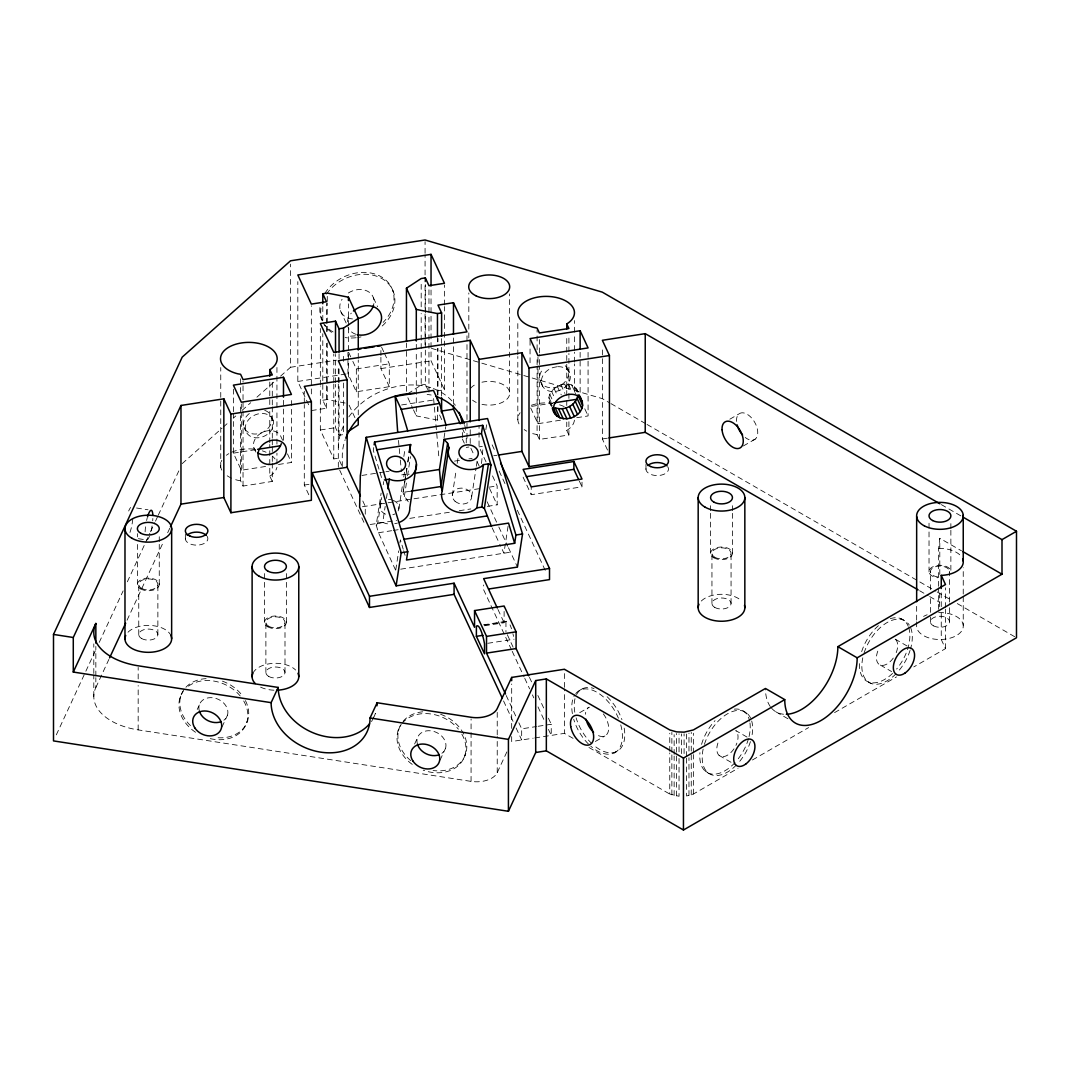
<?xml version="1.0" encoding="UTF-8"?>
<svg xmlns="http://www.w3.org/2000/svg" width="1070" height="1070" viewBox="0 0 1070 1070"><rect width="100%" height="100%" fill="white"/><g stroke="black" fill="none" stroke-linecap="round" stroke-linejoin="round"><path stroke-width="0.75" stroke-dasharray="5 3.75" d="M93.799 696.476L93.799 675.116M93.799 673.471L93.799 643.899M506.859 751.902L497.229 772.674A21.346 12.332 0 0 1 471.067 781.381L138.164 729.887A59.866 34.561 0 0 1 95.845 687.542L95.845 677.671M95.845 676.039L95.845 646.454M137.388 584.474L137.388 543.48M137.388 536.926L137.388 533.649M138.164 729.887L138.177 685.509M138.177 678.942L138.177 667.439M138.752 634.644L138.752 584.474M157.865 634.537L157.879 584.367M159.256 584.367L159.256 543.373M159.256 541.728L159.256 533.529M185.351 538.972L185.351 531.161M220.754 467.363L220.754 367.545M265.561 466.48L241.312 470.225L233.407 453.145L233.407 413.328M233.407 411.669L233.407 386.792M272.302 463.123L272.302 481.42L243.037 486.061L240.576 480.738L240.576 404.206M240.576 392.556L240.576 375.918M241.312 470.225L241.312 403.871M243.037 486.061L243.037 401.223M243.037 399.551L243.037 381.254M264.504 622.325L264.504 571.5M265.882 672.495L265.882 622.325M272.302 481.42L269.774 476.083L269.774 444.465M269.774 442.806L269.774 411.201M269.774 404.54L269.774 381.254M272.302 461.451L272.302 453.145M272.302 451.473L272.302 446.484M272.302 444.826L272.302 439.823M272.302 438.165L272.302 406.56M272.302 404.888L272.302 381.602M276.943 464.032L276.943 453.105M276.943 444.077L276.943 409.128M276.943 407.469L276.943 364.937M283.483 440.318L283.483 398.842M284.995 672.495L284.995 622.325M286.372 622.325L286.372 571.5M280.567 376.132L290.532 367.278L290.532 264.129M278.494 464.474L291.428 462.481L291.428 397.786M308.628 404.754L297.821 381.455L297.821 281.624M308.789 494.755L304.295 485.071L304.295 404.473M304.295 402.842L304.295 391.326M311.343 393.934L311.343 305.766M341.638 465.196L338.401 458.214L333.773 458.936L320.345 429.993L320.345 386.738M320.345 385.08L320.345 328.503M311.343 410.572L326.51 408.232L322.792 400.233L322.792 333.679M322.792 320.371L322.792 305.405M326.51 408.232L326.51 343.35M326.51 331.7L326.51 325.039M326.51 323.381L326.51 303.412M345.169 403.042L327.273 399.538L327.273 342.975M327.273 331.325L327.273 324.678M327.273 323.006L327.273 303.051M327.273 301.379L327.273 296.39M333.773 458.936L333.786 384.063M333.786 382.391L333.786 354.116M343.523 382.993L343.523 434.567L339.056 435.263L335.512 427.652L335.512 384.397M335.512 382.726L335.512 354.438M338.321 467.202L338.321 384.023M338.321 382.351L338.321 365.713M339.056 435.263L339.056 367.05M339.056 358.731L339.056 353.742M342.28 466.587L342.28 455.994A64.173 50.611 -24.9 0 1 345.209 439.636M343.523 361.366L343.523 353.046M384.411 353.274L389.306 363.827L389.306 386.685L356.337 391.781L347.937 373.697L347.937 352.471M348.419 377.055L348.419 352.097M348.419 350.438L348.419 327.139M348.419 325.481L348.419 303.853M356.337 391.781L356.337 368.923L352.832 361.392M358.263 414.906L358.263 360.002M358.263 358.343L358.263 351.682M365.271 514.215L365.271 506.311L362.489 500.305M389.306 386.685L380.907 368.602L380.907 357.166M380.907 355.534L380.907 347.375M406.453 391.366L406.453 343.122M437.978 406.6L437.978 411.602L441.602 419.4L437.456 420.042L416.297 415.909L416.297 395.94M416.297 394.282L416.297 351.027M416.297 349.355L416.297 342.708M407.79 393.813L421.192 385.013L421.192 341.758M421.192 340.099L421.192 313.47M421.192 306.822L421.192 281.865M425.071 344.808L425.071 338.147M425.071 336.488L425.071 309.859M425.071 308.2L425.071 281.584M425.071 274.923L425.071 254.954M425.071 253.296L425.071 241.646M427.759 389.574L425.338 384.371L425.338 349.435M425.338 347.777L425.338 284.553M428.963 392.182L428.963 313.978M428.963 312.32L428.963 287.362M436.707 390.978L444.465 389.788L431.036 360.844L431.036 349.194M431.036 347.536L431.036 287.643M438.74 455.807L433.444 396.823M437.456 420.042L437.456 406.734M437.456 395.084L437.456 348.499M437.456 341.852L437.456 338.521M437.978 394.964L437.978 348.379M437.978 341.718L437.978 338.387M441.602 396.114L441.602 337.879M444.465 389.788L444.465 306.595M444.465 304.937L444.465 284.968M453.479 404.206L453.479 335.993M462.374 437.523L462.374 429.953M466.266 442.873L466.266 438.339M466.988 438.326L466.988 430.006M466.988 428.348L466.988 335.177M468.82 337.879L468.82 292.953M470.225 443.475L470.225 426.836M471.067 781.381L471.081 718.92M486.021 461.892L479.052 446.885L479.052 425.419M487.278 506.391L497.162 504.866L497.162 485.914L492.294 475.401M497.229 772.674L497.229 736.508M497.229 734.863L497.229 710.199M509.574 392.088L509.574 293.929M511.674 736.601L511.674 741.523L533.168 738.193M511.674 728.376L511.687 683.984M517.813 419.707L517.813 356.484M517.813 354.825L517.813 319.876M582.013 482.155L582.013 486.837L531.228 494.688L531.228 486.89M568.906 421.687L568.906 434.995L539.374 439.422L537.087 434.594L537.1 366.368M537.1 364.709L537.1 356.39M537.1 349.729L537.1 329.774M539.374 439.422L539.374 366.221M539.374 364.549L539.374 354.571M539.374 352.899L539.374 339.591M573.079 738.353L564.425 733.365L564.425 688.973M564.425 687.341L564.425 669.258M568.906 434.995L566.752 430.448L566.752 422.128M566.752 405.49L566.752 397.171M566.752 395.499L566.752 353.916M566.752 352.244L566.752 335.605M568.906 398.401L568.906 353.474M568.906 351.816L568.906 335.177M574.456 392.115L574.456 363.84M574.456 362.168L574.456 352.19M574.456 350.532L574.456 333.893M574.456 332.222L574.456 320.572M607.506 450.042L602.37 438.967L602.37 346.867M645.972 469.396L645.972 461.598M679.035 758.456L679.035 796.267L669.753 794.06L669.753 752.959M669.753 751.314L669.766 733.231M671.866 794.863L671.866 753.775M671.866 752.13L671.866 732.402M674.14 795.518L674.14 756.062M674.14 754.417L674.14 734.689M676.548 795.986L676.548 733.512M679.035 751.889L679.035 733.806M681.563 753.628L681.563 733.9M684.091 753.534L684.091 733.806M686.579 758.175L686.579 795.986L693.36 794.06L738.019 768.3M686.579 756.53L686.579 733.512M688.973 795.518L688.973 757.707M688.973 751.127L688.973 733.044M691.247 794.863L691.26 732.402M693.36 794.06L693.36 754.604M693.36 752.959L693.36 733.231M710.574 553.324L710.574 512.343M710.574 510.698L710.574 502.499M711.951 603.507L711.951 553.324M731.064 603.507L731.064 553.324M732.442 553.337L732.442 512.343M732.442 510.698L732.442 502.499M916.656 621.777L916.656 626.793A23.326 13.469 0 0 0 941.252 639.486L945.492 648.634L913.793 666.918M916.656 620.105L916.656 603.413M929.027 571.955L929.027 521.117M930.405 622.071L930.405 613.979M930.405 612.361L930.405 596.177M930.405 589.704L930.405 571.902M938.644 609.298L938.644 587.925M938.644 586.28L938.644 548.469L939.794 538.29L961.489 550.809M939.299 606.77L939.794 590.894M939.794 574.456L939.794 538.29M941.252 613.177L941.252 639.486A23.326 13.469 0 0 0 963.241 625.281L963.241 595.696M941.252 606.61L941.252 590.172M945.492 648.634L945.492 609.178M945.492 607.546L945.492 587.818M949.491 621.456L949.491 603.654M949.491 602.035L949.491 571.286M950.869 530.252L950.869 571.246A10.941 6.313 0 0 0 940.289 565.281A10.941 6.313 0 0 0 929.094 570.845A10.941 6.313 0 0 0 937.708 577.773M950.869 528.62L950.869 522.053M963.241 594.051L963.241 567.742M481.513 463.537L482.891 448.918M373.711 447.568L373.283 450.323L382.364 480.296M395.512 569.976L378.499 532.726L376.199 525.129L381.121 493.083M380.037 505.548L381.268 497.55M383.234 484.723L383.729 481.527M376.199 525.129L377.763 523.203L381.696 497.563M377.763 523.203L382.726 522.428L385.187 506.404M386.417 498.406L387.648 490.394M403.845 456.475L405.062 448.477M398.829 508.999L402.775 483.372M403.751 476.966L404.487 472.164M404.768 481.179L403.056 492.387L404.34 496.64A20.477 16.638 8.7 0 1 408.245 501.79M405.022 479.574L406.734 468.366M407.723 461.959L408.954 453.947M407.015 468.312L406.038 474.639L409.221 474.157M407.978 461.972L409.195 454.055M404.34 496.64L406.546 482.222M407.536 475.816L410.479 456.582M395.766 569.935L398.682 550.93M399.899 543.012L400.394 539.842L403.203 549.151M444.05 437.764L445.775 426.582M452.276 495.437L456.208 469.81M457.198 463.404L458.428 455.392M471.669 496.681L476.096 467.844M476.351 466.239L477.086 461.437M485.847 429.739L486.823 423.345M508.063 526.279L503.916 553.203L499.784 544.282M405.49 477.875L403.056 492.387L411.295 491.117M551.652 406.506C538.999 389.64 573.212 373.055 578.562 393.426M95.845 687.542L108.873 659.414M56.309 734.849L85.145 672.722M85.854 671.211L96.407 648.473M99.216 642.415L123.13 590.894M127.343 581.799L149.853 533.301M150.562 531.79L154.775 522.695M155.484 521.184L157.598 516.636M158.293 515.125L179.399 469.663M179.907 698.041L180.79 696.142M197.228 709.477L199.287 705.036M221.985 727.038L227.482 715.188M246.876 722.183L247.758 720.284M371.571 721.608L375.436 713.302A51.2 40.379 24.9 0 1 373.697 717.489M398 731.024L398.883 729.125M414.625 743.984L417.38 738.059M440.051 760.141L445.548 748.291M464.928 755.326L465.811 753.427M127.062 620.212L163.469 541.835M167.669 532.78L169.769 528.259M182.208 463.604L222.052 428.174M223.296 427.064L228.271 422.637M233.26 418.209L235.748 415.989M241.967 410.452L250.688 402.708M256.92 397.171L274.348 381.669M269.774 476.083L271.325 475.187A28.328 16.358 0 0 0 276.943 467.363M729.82 419.213L739.036 413.889M743.369 445.963L755.219 439.128M579.993 690.15L582.414 688.759M579.699 712.673L589.249 707.163A16.398 9.47 60 0 0 585.491 714.278M595.361 741.47L604.911 735.959M614.167 752.972L616.574 751.568A35.778 20.651 60 0 0 620.011 722.451M752.437 759.981L808.626 727.573M834.56 712.62L896.513 676.895M233.407 453.145L256.024 449.601M531.67 406.359L552.668 403.069M290.532 367.278L336.475 360.175M356.337 368.923L389.306 363.827M297.821 381.455L347.937 373.697M380.907 368.602L431.036 360.844M322.792 400.233L327.273 399.538M421.192 385.013L425.338 384.371M401.571 404.955L433.444 400.033M320.345 429.993L335.512 427.652M530.707 408.031L537.956 423.693L560.6 420.189M576.757 417.688L588.085 415.936L588.072 351.241M466.266 447.42L468.901 447.006M479.052 446.885L482.329 446.377M361.928 475.441L377.911 472.967M379.502 472.726L384.304 471.977M385.895 471.736L389.092 471.241M454.509 461.116L460.902 460.127M468.887 458.883L472.084 458.388M304.295 485.071L308.989 484.335M493.725 455.766L496.854 455.285M602.37 438.967L607.305 438.192M401.745 474.853L409.716 473.622M362.436 506.752L386.457 503.034M388.076 502.78L480.938 488.428M489.057 487.171L497.162 485.914M370.22 524.501L396.595 520.421M409.783 518.375L449.36 512.262M459.244 510.724L470.787 508.945M378.499 532.726L391.607 530.707M393.252 530.452L398.16 529.69M400.688 569.173L510.524 552.187M483.52 624.827L506.511 621.269M484.603 625.014L505.949 621.71A21.467 4.534 81.2 0 1 509.266 623.422M484.402 625.776L504.117 622.74L504.117 607.533M487.8 643.297L514.082 639.231M518.856 722.772L521.665 728.83L536.458 726.543M538.09 726.289L551.237 724.256L551.237 735.398L548.442 729.392M534.813 737.939L564.425 733.365M240.576 480.738L238.008 480.336A28.328 16.358 0 0 1 232.792 478.705M136.519 508.009L148.048 509.788M138.364 538.691L146.603 539.962M427.117 394.375L431.17 395.031M532.699 433.631L537.087 434.594M431.451 348.352L602.303 398.628L609.525 402.788M382.726 522.428L386.123 523.591A20.477 16.638 8.7 0 0 388.998 523.952M941.346 504.612L961.569 516.288M610.957 403.617L645.598 423.626M647.042 424.456L935.675 591.095M937.119 591.924L951.551 600.257M957.316 603.587L1016.487 637.76M919.571 590.72L928.238 595.722M929.683 596.565L939.794 602.397M900.619 618.527L903.04 619.931M895.202 639.138L907.868 646.454M880.356 665.072L891.618 671.572M868.693 682.085L871.114 683.476M776.058 711.911L788.47 719.08M744.8 712.098L747.208 713.489M747.02 737.07L735.759 730.569A15.02 8.667 -60 0 1 735.946 745.389M719.093 755.407L734.582 764.341M705.224 771.082L707.631 772.473M588.955 747.489L669.753 794.06M550.301 403.604L552.347 405.971M273.158 420.403L271.74 417.728A14.672 11.569 -25.2 0 0 251.343 417.099A14.672 11.569 -25.2 0 0 248.614 435.049A14.672 11.569 -25.2 0 0 269.493 432.547L271.74 429.712A14.672 11.569 -25.2 0 0 273.158 420.403L271.339 416.591M282.614 440.252L281.316 437.523A14.672 11.583 -24.9 0 0 262.19 432.521A14.672 11.583 -24.9 0 0 255.342 450.644M244 427.144L245.792 430.889M253.924 447.969L255.877 452.062M574.496 386.698L577.185 392.503M571.688 384.973L575.727 393.693M568.317 384.036L571.688 391.299M564.626 383.929L567.983 391.192M560.84 384.665L564.88 393.385M557.229 386.203L561.268 394.91M554.046 388.423L557.416 395.686M551.505 391.192L554.862 398.455M549.766 394.308L553.805 403.015M548.963 397.558L552.334 404.821M549.151 400.728L551.839 406.546M579.298 481.005L582.013 486.837M523.11 477.18L531.228 494.688M492.16 444.866L494.955 450.898M499.155 471.081L505.441 484.643M517.345 510.27L546.716 573.573M462.267 428.134L464.968 433.952M470.907 448.29L474.371 455.74M477.126 461.692L479.199 466.159M489.565 488.482L497.162 504.866M462.374 439.034L464.313 443.221M392.757 290.572L393.64 292.484M487.131 501.763L498.138 525.49M498.834 526.975L507.782 546.248M508.464 547.733L517.452 567.087M492.187 527.911L499.088 542.784M373.483 297.928L377.576 306.742M407.857 397.732L412.779 408.339M413.488 409.85L416.297 415.909M381.615 347.242L383.715 351.762M497.978 609.499L504.117 622.74M529.449 677.31L532.258 683.369M537.876 695.487L544.202 709.116M548.415 718.197L551.237 724.256M507.314 634.67L513.399 647.805M511.513 649.838L483.653 589.784L483.653 585.009M512.209 651.336L524.059 676.855M524.755 678.353L529.637 688.866M532.419 694.871L533.81 697.867M537.996 706.882L544.269 720.391M340.354 310.554L346.493 323.782M348.633 352.351L352.137 359.881M506.204 695.513L516.048 716.713M503.555 700.944L513.306 721.969M516.101 727.974L521.678 739.985L521.665 728.83M321.08 317.897L321.963 319.796A38.413 30.294 -24.9 0 1 321.575 304.95M349.128 405.196L355.454 418.825M339.712 470.185L365.271 525.263M584.768 408.78L588.085 415.936M287.455 453.881L291.428 462.481M567.287 368.12L568.959 371.852M540.992 382.538L542.744 386.43M576.543 389.065L577.693 391.941M403.684 550.702L405.089 555.357M398.468 440.399L399.097 446.966M399.244 448.597L400.18 458.455M400.34 460.087L401.424 471.576M580.127 352.311L580.127 393.787M537.956 357.327L537.956 367.291M537.956 368.949L537.956 423.693M530.051 340.247L530.051 365.137M505.949 621.71L505.949 631.755M701.305 601.032A23.326 13.469 0 0 1 741.711 601.032M152.836 518.442A15.02 3.17 -81.2 0 1 152.689 520.849M152.06 525.972A15.02 3.17 -81.2 0 1 150.763 532.164M149.479 536.217A15.02 3.17 -81.2 0 1 145.386 537.555M145.119 531.817A15.02 3.17 -81.2 0 1 145.894 524.287M146.617 520.488A15.02 3.17 -81.2 0 1 147.192 518.094M132.787 519.044A15.02 3.17 -81.2 0 1 129.697 533.154M128.694 510.992A15.02 3.17 -81.2 0 1 130.687 507.528M938.644 612.588A23.326 13.469 0 0 1 963.241 625.281M923.597 616.427A23.326 13.469 0 0 1 927.168 614.768M273.92 690.203A23.326 13.469 0 0 1 258.94 686.285M252.908 673.284A23.326 13.469 0 0 1 272.395 663.413A23.326 13.469 0 0 1 295.641 670.034M937.989 576.997A9.563 5.524 0 0 1 930.592 570.47A9.563 5.524 0 0 1 941.908 566.19A9.563 5.524 0 0 1 949.304 572.731M938.644 548.469A23.326 13.469 0 0 1 961.395 556.614M127.999 632.223A23.326 13.469 0 0 1 151.151 625.482A23.326 13.469 0 0 1 170.785 635.246M603.306 713.864A16.398 9.47 60 0 1 608.135 731.974A16.398 9.47 60 0 1 596.565 734.635M890.334 618.647A35.684 20.598 -60 0 1 908.256 626.365M908.684 627.542A35.684 20.598 -60 0 1 896.606 669.071M892.567 673.404A35.684 20.598 -60 0 1 859.758 660.003M861.658 651.63A35.684 20.598 -60 0 1 879.955 624.398M864.065 653.021A35.684 20.598 -60 0 1 886.187 623.101A35.684 20.598 -60 0 1 909.299 625.081M910.664 627.756A35.684 20.598 -60 0 1 910.503 648.968M910.075 650.386A35.684 20.598 -60 0 1 897.034 672.722M896.018 673.779A35.684 20.598 -60 0 1 869.87 682.941A35.684 20.598 -60 0 1 862.915 657.261M326.51 294.13A38.413 30.294 -24.9 0 1 382.257 278.775A38.413 30.294 -24.9 0 1 381.656 326.47M361.031 336.889A38.413 30.294 -24.9 0 1 357.795 337.505M356.19 337.719A38.413 30.294 -24.9 0 1 345.115 337.572M331.566 332.369A38.413 30.294 -24.9 0 1 323.167 322.725M324.785 293.528A38.413 30.294 -24.9 0 1 379.502 275.859A38.413 30.294 -24.9 0 1 383.154 322.351M355.307 335.82A38.413 30.294 -24.9 0 1 347.309 336.02M333.064 331.941A38.413 30.294 -24.9 0 1 324.785 324.892M322.284 320.826A38.413 30.294 -24.9 0 1 320.385 304.428M783.548 714.225A51.2 29.559 -60 0 1 771.283 707.858M770.293 706.574A51.2 29.559 -60 0 1 765.451 688.465M734.328 709.143A35.684 20.598 -60 0 1 749.682 721.26M749.976 722.959A35.684 20.598 -60 0 1 748.839 737.404M748.465 738.808A35.684 20.598 -60 0 1 735.999 761.466M735.01 762.576A35.684 20.598 -60 0 1 699.954 752.678M701.559 744.372A35.684 20.598 -60 0 1 715.014 720.618M461.839 734.127A35.684 28.141 24.9 0 1 458.682 765.264A35.684 28.141 24.9 0 1 423.212 770.186M412.271 764.408A35.684 28.141 24.9 0 1 401.277 724.457M402.186 723.28A35.684 28.141 24.9 0 1 458.375 729.151M417.527 744.439A15.02 11.85 24.9 0 1 434.942 731.813A15.02 11.85 24.9 0 1 441.923 753.293M348.338 293.006A17.749 14.004 -24.9 0 1 367.358 291.12A17.749 14.004 -24.9 0 1 373.483 305.418M352.485 318.927A17.749 14.004 -24.9 0 1 342.066 299.279M481.941 382.204A20.477 11.823 0 0 1 509.681 393.252A20.477 11.823 0 0 1 482.008 404.34M476.23 402.427A20.477 11.823 0 0 1 472.565 400.167M470.519 388.41A20.477 11.823 0 0 1 477.233 383.662M355.855 334.295A17.749 14.004 -24.9 0 1 347.87 326.724M347.349 321.802A17.749 14.004 -24.9 0 1 351.294 313.122M464.714 425.405A64.173 50.611 -24.9 0 1 466.132 433.484M440.599 714.265A35.684 28.141 24.9 0 1 466.6 749.803A35.684 28.141 24.9 0 1 433.042 770.507M410.719 760.609A35.684 28.141 24.9 0 1 400.595 725.045M403.069 721.381A35.684 28.141 24.9 0 1 422.757 711.804M338.401 447.621A64.173 50.611 -24.9 0 1 344.54 423.934M348.847 416.885A64.173 50.611 -24.9 0 1 373.483 394.977C389.828 386.176 409.034 382.498 427.278 386.658A64.173 50.611 -24.9 0 1 431.879 388.022M433.363 388.557A64.173 50.611 -24.9 0 1 455.352 405.303M199.461 711.403A15.02 11.85 24.9 0 1 216.822 698.723A15.02 11.85 24.9 0 1 223.884 720.204M245.418 700.569A35.684 28.141 24.9 0 1 215.07 737.457M190.473 725.594A35.684 28.141 24.9 0 1 184.04 689.548M185.926 687.248A35.684 28.141 24.9 0 1 207.5 678.594M222.426 681.162A35.684 28.141 24.9 0 1 242.903 696.436M243.719 700.984A35.684 28.141 24.9 0 1 241.566 731.251A35.684 28.141 24.9 0 1 208.182 738.113M195.556 732.281A35.684 28.141 24.9 0 1 183.157 691.461M188.467 686.137A35.684 28.141 24.9 0 1 240.242 696.008M734.007 748.799A15.02 8.667 -60 0 1 720.03 756.049A15.02 8.667 -60 0 1 718.906 740.574M895.697 639.552A15.02 8.667 -60 0 1 895.296 654.706M893.276 658.077A15.02 8.667 -60 0 1 879.339 664.577A15.02 8.667 -60 0 1 878.845 648.688M616.521 751.474A35.778 20.651 60 0 1 590.734 746.164M588.42 744.011A35.778 20.651 60 0 1 573.707 719.241M572.383 713.61A35.778 20.651 60 0 1 574.911 694.697M575.754 693.547A35.778 20.651 60 0 1 618.42 718.197M624.184 728.108A35.778 20.651 60 0 1 593.141 744.774M591.87 743.623A35.778 20.651 60 0 1 576.115 717.85M574.791 712.219A35.778 20.651 60 0 1 575.005 698.697M576.569 694.577A35.778 20.651 60 0 1 594.024 688.491M607.105 696.704A35.778 20.651 60 0 1 621.938 719.642M704.408 744.359A35.684 20.598 -60 0 1 727.6 713.743A35.684 20.598 -60 0 1 750.592 718.064M751.702 721.019A35.684 20.598 -60 0 1 751.595 737.39M750.444 741.617A35.684 20.598 -60 0 1 737.417 763.967M736.401 765.023A35.684 20.598 -60 0 1 709.464 773.811A35.684 20.598 -60 0 1 703.98 745.763M667.733 466.734A11.262 6.5 0 0 1 656.927 475.561A11.262 6.5 0 0 1 646.935 466.413M510.015 624.893A21.467 4.534 81.2 0 1 511.513 628.785M512.904 633.681A21.467 4.534 81.2 0 1 513.533 636.396M207.125 536.297A11.262 6.5 0 0 1 197.188 545.125A11.262 6.5 0 0 1 185.725 536.953M264.745 410.358A14.672 11.556 -25.5 0 1 268.771 427.532A14.672 11.556 -25.5 0 1 247.371 431.718A14.672 11.556 -25.5 0 1 249.551 413.341M736.548 421.393A15.02 8.667 60 0 1 747.194 414.277A15.02 8.667 60 0 1 757.707 433.751A15.02 8.667 60 0 1 745.228 437.469M231.601 478.21A28.328 16.358 0 0 1 226.372 475.187M221.824 470.145A28.328 16.358 0 0 1 221.824 460.301M226.372 455.272A28.328 16.358 0 0 1 228.806 453.667M231.601 452.249A28.328 16.358 0 0 1 256.894 449.547M262.364 450.858A28.328 16.358 0 0 1 266.096 452.249M272.395 456.141A28.328 16.358 0 0 1 275.017 458.963M574.416 420.162A28.328 16.358 0 0 1 566.752 430.448M526.694 431.13A28.328 16.358 0 0 1 524.18 429.565M518.99 423.921A28.328 16.358 0 0 1 520.114 412.752M531.255 405.303A28.328 16.358 0 0 1 552.655 403.31M559.57 404.821A28.328 16.358 0 0 1 564.184 406.613M565.227 365.739A15.02 11.877 -24.2 0 1 563.85 382.993A15.02 11.877 -24.2 0 1 543.613 385.361A15.02 11.877 -24.2 0 1 543.814 368.24M393.332 500.372A9.563 7.757 8.7 0 1 398.12 510.912M395.004 513.881A9.563 7.757 8.7 0 1 392.824 514.737M385.534 514.188A9.563 7.757 8.7 0 1 382.057 501.977M388.463 499.476A9.563 7.757 8.7 0 1 390.951 499.663M397.478 523.043A20.477 16.638 8.7 0 1 394.723 523.685M557.042 366.729L553.27 367.478A15.02 11.837 -25.2 0 0 544.015 388.076A15.02 11.837 -25.2 0 0 568.438 383.247A15.02 11.837 -25.2 0 0 557.042 366.729M933.575 625.883A9.563 5.524 0 0 0 949.304 622.9A9.563 5.524 0 0 0 936.959 616.521A9.563 5.524 0 0 0 933.575 625.883M714.747 607.399A9.563 5.524 0 0 0 730.743 604.924A9.563 5.524 0 0 0 719.027 598.17A9.563 5.524 0 0 0 714.747 607.399M714.747 557.229A9.563 5.524 0 0 0 730.743 554.755A9.563 5.524 0 0 0 719.04 548A9.563 5.524 0 0 0 714.747 557.229M141.614 638.522A9.563 5.524 0 0 0 157.571 635.968A9.563 5.524 0 0 0 145.761 629.267A9.563 5.524 0 0 0 141.614 638.522M268.677 676.4A9.563 5.524 0 0 0 284.673 673.926A9.563 5.524 0 0 0 272.97 667.172A9.563 5.524 0 0 0 268.677 676.4M268.677 626.231A9.563 5.524 0 0 0 284.673 623.756A9.563 5.524 0 0 0 272.97 617.002A9.563 5.524 0 0 0 268.677 626.231M141.614 588.353A9.563 5.524 0 0 0 157.571 585.798A9.563 5.524 0 0 0 145.761 579.097A9.563 5.524 0 0 0 141.614 588.353M713.77 557.791A10.941 6.313 0 0 0 732.067 554.969A10.941 6.313 0 0 0 718.679 547.238A10.941 6.313 0 0 0 713.77 557.791M267.714 626.793A10.941 6.313 0 0 0 285.998 623.957A10.941 6.313 0 0 0 272.609 616.226A10.941 6.313 0 0 0 267.714 626.793M140.651 588.928A10.941 6.313 0 0 0 158.908 585.999A10.941 6.313 0 0 0 145.386 578.335A10.941 6.313 0 0 0 140.651 588.928M455.017 501.228A9.737 7.905 8.7 0 0 471.308 498.714A9.737 7.905 8.7 0 0 459.605 488.241A9.737 7.905 8.7 0 0 455.017 501.228"/><path stroke-width="1.5" d="M53.5 634.43L53.5 740.908L508.424 811.287L535.709 752.491L535.709 680.573L546.342 678.928L683.449 758.095L683.449 830.012L1016.487 637.76L1016.5 531.268L602.303 292.15L425.071 239.988L290.532 260.799L182.208 357.126L53.5 634.43L73.282 637.493L180.977 405.463L223.844 398.829L230.906 414.063L230.906 512.744L311.37 500.292L311.37 401.624L304.295 386.39L347.161 379.756L347.161 467.282L360.403 495.811M963.013 517.118L1002.001 539.641L1002.001 574.202L857.177 657.809A51.2 29.559 -60 0 1 820.971 720.525A51.2 29.559 -60 0 1 784.751 699.62L765.451 688.465L693.36 729.941L684.091 732.161L676.548 731.867L669.766 729.941L564.425 669.258L511.687 677.417L497.229 708.554A21.346 12.332 0 0 1 471.081 717.274L377.121 702.749L370.046 717.97A51.2 40.379 24.9 0 1 320.585 752.13A51.2 40.379 24.9 0 1 271.125 702.656L73.282 672.054L73.282 637.493M95.845 643.164L95.845 623.449A59.866 34.561 0 0 0 138.177 665.794L278.2 687.435A51.2 40.379 24.9 0 0 313.965 733.151A51.2 40.379 24.9 0 0 369.538 723.801M124.976 638.977L124.989 528.794M171.641 638.736L171.655 528.553M170.464 526.761L180.964 504.144L180.977 405.463M230.906 512.744L223.831 497.51L223.844 398.829M252.105 676.762L252.119 566.578M269.774 376.252L269.774 369.605L271.325 368.709A28.328 16.358 0 0 0 264.076 344.955A28.328 16.358 0 0 0 223.71 351.201A28.328 16.358 0 0 0 238.008 373.858L240.576 374.259L243.037 379.596L272.302 374.941L269.774 369.605M283.483 397.184L283.483 377.282L233.407 385.133L241.312 402.213L291.428 394.455L283.483 377.282M298.771 676.762L298.771 566.578M347.161 467.282L312.119 472.713L312.119 483.854L369.484 607.452L454.081 594.358L502.164 697.948M322.792 303.733L322.792 293.755L327.273 293.06L348.419 297.192L358.263 318.405L358.263 350.024M335.512 352.779L335.525 321.174L320.345 323.514L333.786 352.445L466.988 331.847L453.479 302.716L437.978 305.111L441.602 312.921L441.602 336.207M339.056 352.07L339.056 328.784L335.525 321.174M343.523 351.388L343.523 328.089L358.263 318.405M348.419 300.523L348.419 297.192M358.263 418.236L358.263 424.884L348.887 431.049M369.484 607.452L369.484 596.298L312.119 472.713M446.016 424.977L439.502 403.457L433.444 390.403L395.191 396.328L397.692 432.2M406.453 341.464L406.453 288.218L421.192 278.534L425.338 277.892L428.963 285.703L444.465 283.296L431.036 254.366L297.821 274.977L311.343 304.094L326.51 301.753L322.792 293.755M416.297 341.049L416.297 309.431L406.453 288.218M425.338 281.223L425.338 277.892M431.036 285.984L431.036 254.366M437.456 400.073L437.456 396.756M437.456 336.849L437.456 313.563L416.297 309.431M441.602 412.752L441.602 397.772M460.234 423.76L453.479 409.195L453.479 405.878M453.479 334.335L453.479 302.716M470.225 421.847L470.225 340.327L338.321 360.724L347.161 379.756M479.052 420.47L479.066 359.359L470.225 340.327M508.424 811.287L508.424 739.383L535.709 680.573M511.687 680.707L511.687 677.417M939.901 503.783L645.237 333.653L602.37 340.287L609.432 355.521L609.432 454.188L528.995 466.64L521.919 451.406L521.919 352.726L479.066 359.359M528.995 466.64L528.995 367.96L521.919 352.726M683.449 830.012L546.342 750.846L546.342 678.928M500.546 462.949L549.512 568.451L549.512 579.606L488.589 589.022M566.752 328.958L566.752 323.956A28.328 16.358 0 0 0 563.703 299.908A28.328 16.358 0 0 0 522.454 303.76A28.328 16.358 0 0 0 532.699 327.139L537.1 328.102L539.374 332.944L568.906 328.517L566.752 323.956M578.629 479.547L573.881 469.329L573.881 461.518L523.11 469.382L531.228 486.89L582.013 479.039L573.881 461.518M918.127 589.891L645.223 432.333L645.237 333.653M698.175 607.773L698.175 497.577M744.84 607.773L744.84 497.59M916.656 601.741L916.656 516.596M941.252 588.527L941.252 575.366A23.326 13.469 0 0 0 962.652 558.848M963.241 561.175L963.241 515.098M366.221 437.322L360.336 475.682L359.6 507.193L396.114 585.852L517.452 567.087L522.534 533.997L487.559 418.544L366.221 437.322L401.183 552.762L396.114 585.852M374.139 444.812L374.553 442.057L482.717 425.338L515.927 535.013L514.657 543.292L406.493 560.011L407.764 551.745L374.553 442.057M387.888 488.789L389.373 479.173L392.77 480.336A20.477 16.638 8.7 0 0 414.063 472.833A20.477 16.638 8.7 0 0 410.974 453.386L409.69 449.146L410.653 444.545L376.533 449.828M409.195 452.342L409.69 449.146M409.435 452.463L410.653 444.545M416.457 464.38L409.823 507.635A20.477 16.638 8.7 0 1 400.046 522.093M491.491 526.413L484.349 508.397L481.808 507.1L476.845 507.875L474.425 509.935A20.477 16.638 8.7 0 1 450.684 509.387A20.477 16.638 8.7 0 1 442.258 490.769L440.974 486.529L439.449 469.476L444.077 439.382L481.446 433.604L482.717 425.338M444.077 439.382L447.608 443.274L440.974 486.529L411.295 491.117M442.258 490.769L448.892 447.527L447.608 443.274M476.845 507.875L483.493 464.621L488.455 463.858L490.996 465.142L484.349 508.397M481.808 507.1L488.455 463.858M559.877 417.862L555.156 407.697C564.371 411.335 576.422 405.129 577.88 395.111L582.602 405.276C580.97 420.349 555.317 424.777 552.321 407.964M95.845 623.449L73.282 672.054M271.125 702.656L278.2 687.435M109.568 657.903L125.671 623.235M483.493 464.621L481.072 466.68A20.477 16.638 8.7 0 1 457.318 466.132A20.477 16.638 8.7 0 1 448.892 447.527M1002.001 539.641L1016.5 531.268M786.343 714.292A51.2 29.559 -60 0 0 837.864 646.654L945.492 584.528L941.252 575.366M683.449 758.095L784.751 699.62M580.127 330.737L530.051 338.588L537.956 355.668L588.072 347.924L580.127 330.737L580.127 348.994M257.629 449.346L280.246 445.802M554.287 402.815L576.904 399.27M339.056 328.784L343.523 328.089M437.456 313.563L441.602 312.921M357.835 349.315L361.125 348.793M364.429 348.285L374.313 346.76M377.616 346.252L380.907 345.744M230.906 414.063L311.37 401.624M528.995 367.96L609.432 355.521M395.191 396.328L401.25 409.369L439.502 403.457M441.081 411.121L453.479 409.195M180.964 504.144L223.831 497.51M498.419 455.044L521.919 451.406M608.964 437.938L645.223 432.333M413.996 473.408L439.449 469.476M384.397 479.948L389.373 479.173M526.386 476.672L573.881 469.329M401.437 529.182L486.649 516.007M403.671 539.333L508.544 523.11L514.657 543.292M401.183 552.762L407.764 551.745M515.927 535.013L522.534 533.997M369.484 596.298L454.081 583.217L474.545 627.301L474.545 610.582L504.117 606.008L516.088 631.822L516.088 648.554L528.74 675.799M549.512 568.451L483.64 578.643L497.296 608.041M476.391 636.329L484.523 653.837L484.523 643.806A21.453 4.534 81.2 0 0 476.391 626.298L476.391 636.329L482.958 635.312M474.545 610.582L486.529 636.396L516.088 631.822M486.529 636.396L486.529 653.115L516.088 648.554M535.709 752.491L546.342 750.846M414.999 393.372C401.798 393.238 389.012 397.331 377.376 403.35A64.173 50.611 -24.9 0 0 345.757 438.152M370.046 717.97L508.424 739.383M962.947 551.652L1002.001 574.202M837.864 646.654L857.177 657.809M582.602 405.276C582.147 384.585 546.128 396.382 555.022 413.769M579.913 396.328L581.264 399.23M579.044 394.843L582.414 402.106M577.078 398.361L581.799 408.526M575.352 401.477L580.06 411.642M572.798 404.246L577.519 414.411M569.614 406.466L574.336 416.631M566.003 408.004L570.725 418.169M562.231 408.74L566.939 418.905M558.527 408.633L563.248 418.798M553.029 407.429L557.069 416.136M486.529 653.115L505.508 694.002M481.446 433.604L490.996 465.142M401.25 409.369L407.764 430.902M454.081 583.217L454.081 594.358M744.479 605.433A23.326 13.469 0 0 1 720.484 621.229A23.326 13.469 0 0 1 698.964 604.283M147.499 516.984A15.02 3.17 -81.2 0 1 152.836 515.245M297.968 673.284A23.326 13.469 0 0 1 276.956 690.203M255.235 683.503A23.326 13.469 0 0 1 252.908 673.284M170.785 635.246A23.326 13.469 0 0 1 148.529 652.326A23.326 13.469 0 0 1 125.725 635.486M438.967 754.832A15.02 11.85 24.9 0 1 417.527 744.439M377.121 702.749A51.2 40.379 24.9 0 1 376.974 705.839M353.408 311.022A17.749 14.004 -24.9 0 1 375.824 307.826A17.749 14.004 -24.9 0 1 378.753 326.163A17.749 14.004 -24.9 0 1 357.179 334.669M435.757 396.395A64.173 50.611 -24.9 0 1 464.233 423.854M459.217 412.418A64.173 50.611 -24.9 0 1 462.093 423.452M373.483 305.418A17.749 14.004 -24.9 0 1 358.41 318.445M220.928 721.755A15.02 11.85 24.9 0 1 199.461 711.403M593.582 732.308A16.398 9.47 60 0 1 586.012 719.187M281.316 443.729A14.672 11.583 -24.9 0 1 271.285 453.76A14.672 11.583 -24.9 0 1 257.589 452.77M187.156 535.094A11.262 6.5 0 0 1 206.363 535.374M647.778 465.517A11.262 6.5 0 0 1 666.984 465.811M742.58 434.968A15.02 8.667 60 0 1 737.123 424.857M705.01 507.113A23.326 13.469 0 0 0 744.051 501.068A23.326 13.469 0 0 0 715.469 484.576A23.326 13.469 0 0 0 705.01 507.113M722.063 429.752A15.02 8.667 60 0 0 738.688 448.45A15.02 8.667 60 0 0 737.19 426.408A15.02 8.667 60 0 0 722.063 429.752M924.4 525.892A23.326 13.469 0 0 0 962.786 518.602A23.326 13.469 0 0 0 932.665 503.06A23.326 13.469 0 0 0 924.4 525.892M258.94 576.101A23.326 13.469 0 0 0 297.982 570.069A23.326 13.469 0 0 0 269.399 553.564A23.326 13.469 0 0 0 258.94 576.101M131.971 538.277A23.326 13.469 0 0 0 170.906 532.044A23.326 13.469 0 0 0 142.083 515.7A23.326 13.469 0 0 0 131.971 538.277M412.859 760.93A15.02 11.85 24.9 0 0 437.978 764.395A15.02 11.85 24.9 0 0 424.991 744.198A15.02 11.85 24.9 0 0 412.859 760.93M570.751 726.583A16.398 9.47 60 0 0 589.891 744.626A16.398 9.47 60 0 0 585.558 719.468A16.398 9.47 60 0 0 570.751 726.583M194.82 727.894A15.02 11.85 24.9 0 0 219.938 731.291A15.02 11.85 24.9 0 0 206.871 711.122A15.02 11.85 24.9 0 0 194.82 727.894M476.23 295.935A20.477 11.823 0 0 0 509.414 288.699A20.477 11.823 0 0 0 481.955 275.726A20.477 11.823 0 0 0 476.23 295.935M905.033 673.043A15.02 8.667 -60 0 0 912.576 649.316A15.02 8.667 -60 0 0 894.279 662.009A15.02 8.667 -60 0 0 905.033 673.043M745.857 763.98A15.02 8.667 -60 0 0 752.651 740.32A15.02 8.667 -60 0 0 734.448 753.909A15.02 8.667 -60 0 0 745.857 763.98M650.6 466.52A11.262 6.5 0 0 0 668.429 461.932A11.262 6.5 0 0 0 652.646 455.312A11.262 6.5 0 0 0 650.6 466.52M267.714 571.046A10.941 6.313 0 0 0 286.011 568.21A10.941 6.313 0 0 0 272.609 560.479A10.941 6.313 0 0 0 267.714 571.046M140.665 533.181A10.941 6.313 0 0 0 158.908 530.252A10.941 6.313 0 0 0 145.4 522.588A10.941 6.313 0 0 0 140.665 533.181M713.784 502.044A10.941 6.313 0 0 0 732.081 499.222A10.941 6.313 0 0 0 718.679 491.491A10.941 6.313 0 0 0 713.784 502.044M932.665 520.555A10.941 6.313 0 0 0 950.655 517.144A10.941 6.313 0 0 0 936.531 509.855A10.941 6.313 0 0 0 932.665 520.555M189.978 536.083A11.262 6.5 0 0 0 207.807 531.509A11.262 6.5 0 0 0 192.025 524.888A11.262 6.5 0 0 0 189.978 536.083M268.49 464.433A14.672 11.583 -24.9 0 0 285.864 447.059A14.672 11.583 -24.9 0 0 262.137 445.361A14.672 11.583 -24.9 0 0 268.49 464.433M461.651 457.987A9.737 7.905 8.7 0 0 477.942 455.459A9.737 7.905 8.7 0 0 466.252 444.986A9.737 7.905 8.7 0 0 461.651 457.987M390.068 469.757A9.563 7.757 8.7 0 0 405.476 465.758A9.563 7.757 8.7 0 0 392.69 456.569A9.563 7.757 8.7 0 0 390.068 469.757"/></g></svg>
